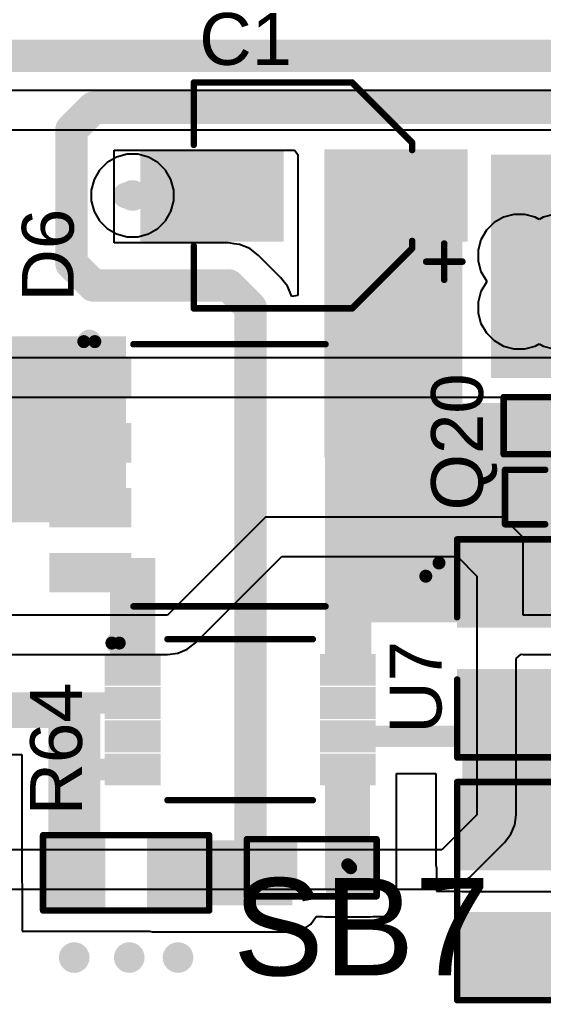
# Model space of a CAD drawing. Header units: millimetres. Extents: x -3 to 5437, y -3 to 5435.
# Drawn here: x 30.53 to 40.78, y 8.35 to 27.61 of the extents above; entities that cross this region are included whole.
import ezdxf

# ---------------------------------------------------------------- set-up
doc = ezdxf.new("R2010")
doc.units = ezdxf.units.MM
for name, color, linetype in [('BottomLayer', 5, 'Continuous'), ('BottomSolder', 6, 'Continuous'), ('TopLayer', 1, 'Continuous'), ('TopOverlay', 2, 'Continuous'), ('TopPaste', 8, 'Continuous'), ('TopSolder', 216, 'Continuous'), ('ViaHoleLayer', 16, 'Continuous')]:
    doc.layers.add(name, color=color, linetype=linetype)
doc.styles.add('Arial', font='', dxfattribs={"height": 0.2})
doc.styles.get('Arial').set_extended_font_data('Arial')

# ---------------------------------------------------------------- blocks, each defined once
blk = doc.blocks.new('S______B______241')
at = {"layer": 'TopLayer'}
for points in [[(-1.143, -0.4445), (-1.143, 0.4445), (-0.381, 0.4445), (-0.381, -0.4445)], [(0.381, -0.4445), (0.381, 0.4445), (1.143, 0.4445), (1.143, -0.4445)]]:
    blk.add_hatch(color=1, dxfattribs=at).paths.add_polyline_path(points)
at = {"layer": 'TopPaste'}
for points in [[(-1.143, -0.4445), (-1.143, 0.4445), (-0.381, 0.4445), (-0.381, -0.4445)], [(0.381, -0.4445), (0.381, 0.4445), (1.143, 0.4445), (1.143, -0.4445)]]:
    blk.add_hatch(color=8, dxfattribs=at).paths.add_polyline_path(points)
at = {"layer": 'TopSolder'}
for points in [[(-1.2446, -0.5461), (-1.2446, 0.5461), (-0.2794, 0.5461), (-0.2794, -0.5461)], [(0.2794, -0.5461), (0.2794, 0.5461), (1.2446, 0.5461), (1.2446, -0.5461)]]:
    blk.add_hatch(color=216, dxfattribs=at).paths.add_polyline_path(points)
at = {"layer": 'TopOverlay', "const_width": 0.127}
for points in [[(-1.27, 0.5588), (1.27, 0.5588)], [(-1.27, -0.5588), (-1.27, 0.5588)], [(1.27, -0.5588), (1.27, 0.5588)], [(-1.27, -0.5588), (1.27, -0.5588)]]:
    blk.add_lwpolyline(points, dxfattribs=at)
at = {"layer": 'TopOverlay', "const_width": 0.0635}
for points in [[(-1.30175, 0.5588, 1), (-1.23825, 0.5588, 1)], [(-1.30175, 0.5588, 1), (-1.23825, 0.5588, 1)], [(1.23825, 0.5588, 1), (1.30175, 0.5588, 1)], [(1.23825, 0.5588, 1), (1.30175, 0.5588, 1)], [(-1.30175, -0.5588, 1), (-1.23825, -0.5588, 1)], [(-1.30175, -0.5588, 1), (-1.23825, -0.5588, 1)], [(1.23825, -0.5588, 1), (1.30175, -0.5588, 1)], [(1.23825, -0.5588, 1), (1.30175, -0.5588, 1)]]:
    blk.add_lwpolyline(points, format="xyb", close=True, dxfattribs=at)
blk = doc.blocks.new('C__0603_267')
at = {"layer": 'TopLayer'}
for points in [[(-0.381, 0.445), (-0.381, -0.445), (-1.143, -0.445), (-1.143, 0.445)], [(1.143, 0.445), (1.143, -0.445), (0.381, -0.445), (0.381, 0.445)]]:
    blk.add_hatch(color=1, dxfattribs=at).paths.add_polyline_path(points)
at = {"layer": 'TopPaste'}
for points in [[(-0.381, 0.445), (-0.381, -0.445), (-1.143, -0.445), (-1.143, 0.445)], [(1.143, 0.445), (1.143, -0.445), (0.381, -0.445), (0.381, 0.445)]]:
    blk.add_hatch(color=8, dxfattribs=at).paths.add_polyline_path(points)
at = {"layer": 'TopSolder'}
for points in [[(-0.321, 0.504), (-0.321, -0.504), (-1.203, -0.504), (-1.203, 0.504)], [(1.203, 0.504), (1.203, -0.504), (0.321, -0.504), (0.321, 0.504)]]:
    blk.add_hatch(color=216, dxfattribs=at).paths.add_polyline_path(points)
at = {"layer": 'TopOverlay', "const_width": 0.127}
for points in [[(-1.245, -0.533), (-1.245, 0.533)], [(-1.245, 0.533), (-0.457, 0.533)], [(0.457, 0.533), (1.245, 0.533)], [(1.245, -0.533), (1.245, 0.533)], [(-1.245, -0.533), (-0.457, -0.533)], [(0.457, -0.533), (1.245, -0.533)]]:
    blk.add_lwpolyline(points, dxfattribs=at)
at = {"layer": 'TopOverlay', "const_width": 0.0635}
for points in [[(-1.276, 0.533, 1), (-1.213, 0.533, 1)], [(-1.276, 0.533, 1), (-1.213, 0.533, 1)], [(-0.489, 0.533, 1), (-0.425, 0.533, 1)], [(0.425, 0.533, 1), (0.489, 0.533, 1)], [(1.213, 0.533, 1), (1.276, 0.533, 1)], [(1.213, 0.533, 1), (1.276, 0.533, 1)], [(-1.276, -0.533, 1), (-1.213, -0.533, 1)], [(-1.276, -0.533, 1), (-1.213, -0.533, 1)], [(-0.489, -0.533, 1), (-0.425, -0.533, 1)], [(0.425, -0.533, 1), (0.489, -0.533, 1)], [(1.213, -0.533, 1), (1.276, -0.533, 1)], [(1.213, -0.533, 1), (1.276, -0.533, 1)]]:
    blk.add_lwpolyline(points, format="xyb", close=True, dxfattribs=at)
blk = doc.blocks.new('LTC4359CMS8_PBF_382')
at = {"layer": 'TopLayer'}
for points in [[(-1.661, 0.765), (-2.55, 0.765), (-2.55, 1.185), (-1.661, 1.185)], [(2.55, 0.765), (1.661, 0.765), (1.661, 1.185), (2.55, 1.185)], [(-1.661, 0.115), (-2.55, 0.115), (-2.55, 0.535), (-1.661, 0.535)], [(2.55, 0.115), (1.661, 0.115), (1.661, 0.535), (2.55, 0.535)], [(-1.661, -0.535), (-2.55, -0.535), (-2.55, -0.115), (-1.661, -0.115)], [(2.55, -0.535), (1.661, -0.535), (1.661, -0.115), (2.55, -0.115)], [(-1.661, -1.185), (-2.55, -1.185), (-2.55, -0.765), (-1.661, -0.765)], [(2.55, -1.185), (1.661, -1.185), (1.661, -0.765), (2.55, -0.765)]]:
    blk.add_hatch(color=1, dxfattribs=at).paths.add_polyline_path(points)
at = {"layer": 'TopPaste'}
for points in [[(-1.661, 0.765), (-2.55, 0.765), (-2.55, 1.185), (-1.661, 1.185)], [(2.55, 0.765), (1.661, 0.765), (1.661, 1.185), (2.55, 1.185)], [(-1.661, 0.115), (-2.55, 0.115), (-2.55, 0.535), (-1.661, 0.535)], [(2.55, 0.115), (1.661, 0.115), (1.661, 0.535), (2.55, 0.535)], [(-1.661, -0.535), (-2.55, -0.535), (-2.55, -0.115), (-1.661, -0.115)], [(2.55, -0.535), (1.661, -0.535), (1.661, -0.115), (2.55, -0.115)], [(-1.661, -1.185), (-2.55, -1.185), (-2.55, -0.765), (-1.661, -0.765)], [(2.55, -1.185), (1.661, -1.185), (1.661, -0.765), (2.55, -0.765)]]:
    blk.add_hatch(color=8, dxfattribs=at).paths.add_polyline_path(points)
at = {"layer": 'TopSolder'}
for points in [[(-1.559, 0.663), (-2.652, 0.663), (-2.652, 1.287), (-1.559, 1.287)], [(2.652, 0.663), (1.559, 0.663), (1.559, 1.287), (2.652, 1.287)], [(-1.559, 0.013), (-2.652, 0.013), (-2.652, 0.637), (-1.559, 0.637)], [(2.652, 0.013), (1.559, 0.013), (1.559, 0.637), (2.652, 0.637)], [(-1.559, -0.637), (-2.652, -0.637), (-2.652, -0.013), (-1.559, -0.013)], [(2.652, -0.637), (1.559, -0.637), (1.559, -0.013), (2.652, -0.013)], [(-1.559, -1.287), (-2.652, -1.287), (-2.652, -0.663), (-1.559, -0.663)], [(2.652, -1.287), (1.559, -1.287), (1.559, -0.663), (2.652, -0.663)]]:
    blk.add_hatch(color=216, dxfattribs=at).paths.add_polyline_path(points)
at = {"layer": 'TopOverlay'}
for points, const_width in [([(-2.367, 1.499, 1), (-2.51, 1.499, 1)], 0.254), ([(-2.574, 1.499, 1), (-2.447, 1.499, 1)], 0.127), ([(-2.43, 1.499, 1), (-2.303, 1.499, 1)], 0.127), ([(-1.454, 1.575, 1), (-1.391, 1.575, 1)], 0.0635), ([(1.391, 1.575, 1), (1.454, 1.575, 1)], 0.0635), ([(-1.454, -1.575, 1), (-1.391, -1.575, 1)], 0.0635), ([(1.391, -1.575, 1), (1.454, -1.575, 1)], 0.0635)]:
    blk.add_lwpolyline(points, format="xyb", close=True, dxfattribs=dict(at, const_width=const_width))
at = {"layer": 'TopOverlay', "const_width": 0.127}
for points in [[(-1.422, 1.575), (1.422, 1.575)], [(-1.422, -1.575), (1.422, -1.575)]]:
    blk.add_lwpolyline(points, dxfattribs=at)
blk = doc.blocks.new('S______B______383')
at = {"layer": 'TopLayer'}
for points in [[(-1.143, -0.4445), (-1.143, 0.4445), (-0.381, 0.4445), (-0.381, -0.4445)], [(0.381, -0.4445), (0.381, 0.4445), (1.143, 0.4445), (1.143, -0.4445)]]:
    blk.add_hatch(color=1, dxfattribs=at).paths.add_polyline_path(points)
at = {"layer": 'TopPaste'}
for points in [[(-1.143, -0.4445), (-1.143, 0.4445), (-0.381, 0.4445), (-0.381, -0.4445)], [(0.381, -0.4445), (0.381, 0.4445), (1.143, 0.4445), (1.143, -0.4445)]]:
    blk.add_hatch(color=8, dxfattribs=at).paths.add_polyline_path(points)
at = {"layer": 'TopSolder'}
for points in [[(-1.2446, -0.5461), (-1.2446, 0.5461), (-0.2794, 0.5461), (-0.2794, -0.5461)], [(0.2794, -0.5461), (0.2794, 0.5461), (1.2446, 0.5461), (1.2446, -0.5461)]]:
    blk.add_hatch(color=216, dxfattribs=at).paths.add_polyline_path(points)
at = {"layer": 'TopOverlay', "const_width": 0.127}
for points in [[(1.27, 0.5588), (-1.27, 0.5588)], [(-1.27, 0.5588), (-1.27, -0.5588)], [(1.27, 0.5588), (1.27, -0.5588)], [(1.27, -0.5588), (-1.27, -0.5588)]]:
    blk.add_lwpolyline(points, dxfattribs=at)
at = {"layer": 'TopOverlay', "const_width": 0.0635}
for points in [[(-1.30175, 0.5588, 1), (-1.23825, 0.5588, 1)], [(-1.30175, 0.5588, 1), (-1.23825, 0.5588, 1)], [(1.23825, 0.5588, 1), (1.30175, 0.5588, 1)], [(1.23825, 0.5588, 1), (1.30175, 0.5588, 1)], [(-1.30175, -0.5588, 1), (-1.23825, -0.5588, 1)], [(-1.30175, -0.5588, 1), (-1.23825, -0.5588, 1)], [(1.23825, -0.5588, 1), (1.30175, -0.5588, 1)], [(1.23825, -0.5588, 1), (1.30175, -0.5588, 1)]]:
    blk.add_lwpolyline(points, format="xyb", close=True, dxfattribs=at)
blk = doc.blocks.new('R___1206_384')
at = {"layer": 'TopLayer'}
for points in [[(-2.032, 0.889), (-0.508, 0.889), (-0.508, -0.889), (-2.032, -0.889)], [(0.508, 0.889), (2.032, 0.889), (2.032, -0.889), (0.508, -0.889)]]:
    blk.add_hatch(color=1, dxfattribs=at).paths.add_polyline_path(points)
at = {"layer": 'TopPaste'}
for points in [[(-2.032, 0.889), (-0.508, 0.889), (-0.508, -0.889), (-2.032, -0.889)], [(0.508, 0.889), (2.032, 0.889), (2.032, -0.889), (0.508, -0.889)]]:
    blk.add_hatch(color=8, dxfattribs=at).paths.add_polyline_path(points)
at = {"layer": 'TopSolder'}
for points in [[(-2.1336, 0.9906), (-0.4064, 0.9906), (-0.4064, -0.9906), (-2.1336, -0.9906)], [(0.4064, 0.9906), (2.1336, 0.9906), (2.1336, -0.9906), (0.4064, -0.9906)]]:
    blk.add_hatch(color=216, dxfattribs=at).paths.add_polyline_path(points)
at = {"layer": 'TopOverlay', "const_width": 0.127}
for points in [[(-2.1336, 0.9906), (-2.1336, -0.9906)], [(-2.1336, 0.9906), (2.1336, 0.9906)], [(2.1336, 0.9906), (2.1336, -0.9906)], [(-2.1336, -0.9906), (2.1336, -0.9906)]]:
    blk.add_lwpolyline(points, dxfattribs=at)
at = {"layer": 'TopOverlay', "const_width": 0.0635}
for points in [[(-2.16535, 0.9906, 1), (-2.10185, 0.9906, 1)], [(-2.16535, 0.9906, 1), (-2.10185, 0.9906, 1)], [(2.10185, 0.9906, 1), (2.16535, 0.9906, 1)], [(2.10185, 0.9906, 1), (2.16535, 0.9906, 1)], [(-2.16535, -0.9906, 1), (-2.10185, -0.9906, 1)], [(-2.16535, -0.9906, 1), (-2.10185, -0.9906, 1)], [(2.10185, -0.9906, 1), (2.16535, -0.9906, 1)], [(2.10185, -0.9906, 1), (2.16535, -0.9906, 1)]]:
    blk.add_lwpolyline(points, format="xyb", close=True, dxfattribs=at)
blk = doc.blocks.new('RES_0805_385')
at = {"layer": 'TopLayer'}
for points in [[(-1.524, 0.635), (-0.508, 0.635), (-0.508, -0.635), (-1.524, -0.635)], [(0.508, 0.635), (1.524, 0.635), (1.524, -0.635), (0.508, -0.635)]]:
    blk.add_hatch(color=1, dxfattribs=at).paths.add_polyline_path(points)
at = {"layer": 'TopPaste'}
for points in [[(-1.524, 0.635), (-0.508, 0.635), (-0.508, -0.635), (-1.524, -0.635)], [(0.508, 0.635), (1.524, 0.635), (1.524, -0.635), (0.508, -0.635)]]:
    blk.add_hatch(color=8, dxfattribs=at).paths.add_polyline_path(points)
at = {"layer": 'TopSolder'}
for points in [[(-1.6256, 0.7366), (-0.4064, 0.7366), (-0.4064, -0.7366), (-1.6256, -0.7366)], [(0.4064, 0.7366), (1.6256, 0.7366), (1.6256, -0.7366), (0.4064, -0.7366)]]:
    blk.add_hatch(color=216, dxfattribs=at).paths.add_polyline_path(points)
at = {"layer": 'TopOverlay', "const_width": 0.127}
for points in [[(-1.6256, 0.7366), (1.6256, 0.7366)], [(-1.6256, -0.7366), (-1.6256, 0.7366)], [(1.6256, -0.7366), (1.6256, 0.7366)], [(-1.6256, -0.7366), (1.6256, -0.7366)]]:
    blk.add_lwpolyline(points, dxfattribs=at)
at = {"layer": 'TopOverlay', "const_width": 0.0635}
for points in [[(-1.65735, 0.7366, 1), (-1.59385, 0.7366, 1)], [(-1.65735, 0.7366, 1), (-1.59385, 0.7366, 1)], [(1.59385, 0.7366, 1), (1.65735, 0.7366, 1)], [(1.59385, 0.7366, 1), (1.65735, 0.7366, 1)], [(-1.65735, -0.7366, 1), (-1.59385, -0.7366, 1)], [(-1.65735, -0.7366, 1), (-1.59385, -0.7366, 1)], [(1.59385, -0.7366, 1), (1.65735, -0.7366, 1)], [(1.59385, -0.7366, 1), (1.65735, -0.7366, 1)]]:
    blk.add_lwpolyline(points, format="xyb", close=True, dxfattribs=at)
blk = doc.blocks.new('RU6085H_386')
at = {"layer": 'TopLayer'}
for points in [[(-2.05, 1.62), (-3.45, 1.62), (-3.45, 2.19), (-2.05, 2.19)], [(3.45, 1.62), (2.05, 1.62), (2.05, 2.19), (3.45, 2.19)], [(-2.05, 0.35), (-3.45, 0.35), (-3.45, 0.92), (-2.05, 0.92)], [(3.45, 0.35), (2.05, 0.35), (2.05, 0.92), (3.45, 0.92)], [(-2.05, -0.92), (-3.45, -0.92), (-3.45, -0.35), (-2.05, -0.35)], [(3.45, -0.92), (2.05, -0.92), (2.05, -0.35), (3.45, -0.35)], [(-2.05, -2.19), (-3.45, -2.19), (-3.45, -1.62), (-2.05, -1.62)], [(3.45, -2.19), (2.05, -2.19), (2.05, -1.62), (3.45, -1.62)]]:
    blk.add_hatch(color=1, dxfattribs=at).paths.add_polyline_path(points)
at = {"layer": 'TopPaste'}
for points in [[(-2.05, 1.62), (-3.45, 1.62), (-3.45, 2.19), (-2.05, 2.19)], [(3.45, 1.62), (2.05, 1.62), (2.05, 2.19), (3.45, 2.19)], [(-2.05, 0.35), (-3.45, 0.35), (-3.45, 0.92), (-2.05, 0.92)], [(3.45, 0.35), (2.05, 0.35), (2.05, 0.92), (3.45, 0.92)], [(-2.05, -0.92), (-3.45, -0.92), (-3.45, -0.35), (-2.05, -0.35)], [(3.45, -0.92), (2.05, -0.92), (2.05, -0.35), (3.45, -0.35)], [(-2.05, -2.19), (-3.45, -2.19), (-3.45, -1.62), (-2.05, -1.62)], [(3.45, -2.19), (2.05, -2.19), (2.05, -1.62), (3.45, -1.62)]]:
    blk.add_hatch(color=8, dxfattribs=at).paths.add_polyline_path(points)
at = {"layer": 'TopSolder'}
for points in [[(-1.948, 1.518), (-3.552, 1.518), (-3.552, 2.292), (-1.948, 2.292)], [(3.552, 1.518), (1.948, 1.518), (1.948, 2.292), (3.552, 2.292)], [(-1.948, 0.248), (-3.552, 0.248), (-3.552, 1.022), (-1.948, 1.022)], [(3.552, 0.248), (1.948, 0.248), (1.948, 1.022), (3.552, 1.022)], [(-1.948, -1.022), (-3.552, -1.022), (-3.552, -0.248), (-1.948, -0.248)], [(3.552, -1.022), (1.948, -1.022), (1.948, -0.248), (3.552, -0.248)], [(-1.948, -2.292), (-3.552, -2.292), (-3.552, -1.518), (-1.948, -1.518)], [(3.552, -2.292), (1.948, -2.292), (1.948, -1.518), (3.552, -1.518)]]:
    blk.add_hatch(color=216, dxfattribs=at).paths.add_polyline_path(points)
at = {"layer": 'TopOverlay'}
for points, const_width in [([(-2.661, 2.616, 1), (-2.876, 2.616, 1)], 0.254), ([(-2.94, 2.616, 1), (-2.813, 2.616, 1)], 0.127), ([(-2.724, 2.616, 1), (-2.597, 2.616, 1)], 0.127), ([(-1.937, 2.565, 1), (-1.873, 2.565, 1)], 0.0635), ([(1.822, 2.565, 1), (1.886, 2.565, 1)], 0.0635), ([(-1.937, -2.565, 1), (-1.873, -2.565, 1)], 0.0635), ([(1.822, -2.565, 1), (1.886, -2.565, 1)], 0.0635)]:
    blk.add_lwpolyline(points, format="xyb", close=True, dxfattribs=dict(at, const_width=const_width))
at = {"layer": 'TopOverlay', "const_width": 0.127}
for points in [[(-1.905, 2.565), (1.854, 2.565)], [(-1.905, -2.565), (1.854, -2.565)]]:
    blk.add_lwpolyline(points, dxfattribs=at)
blk = doc.blocks.new('C___1206_388')
at = {"layer": 'TopLayer'}
for points in [[(-2.032, 0.889), (-0.508, 0.889), (-0.508, -0.889), (-2.032, -0.889)], [(0.508, 0.889), (2.032, 0.889), (2.032, -0.889), (0.508, -0.889)]]:
    blk.add_hatch(color=1, dxfattribs=at).paths.add_polyline_path(points)
at = {"layer": 'TopPaste'}
for points in [[(-2.032, 0.889), (-0.508, 0.889), (-0.508, -0.889), (-2.032, -0.889)], [(0.508, 0.889), (2.032, 0.889), (2.032, -0.889), (0.508, -0.889)]]:
    blk.add_hatch(color=8, dxfattribs=at).paths.add_polyline_path(points)
at = {"layer": 'TopSolder'}
for points in [[(-2.1336, 0.9906), (-0.4064, 0.9906), (-0.4064, -0.9906), (-2.1336, -0.9906)], [(0.4064, 0.9906), (2.1336, 0.9906), (2.1336, -0.9906), (0.4064, -0.9906)]]:
    blk.add_hatch(color=216, dxfattribs=at).paths.add_polyline_path(points)
at = {"layer": 'TopOverlay', "const_width": 0.127}
for points in [[(-2.1336, 0.9906), (-0.6096, 0.9906)], [(-2.1336, 0.9906), (-2.1336, -0.9906)], [(0.6096, 0.9906), (2.1336, 0.9906)], [(2.1336, 0.9906), (2.1336, -0.9906)], [(-2.1336, -0.9906), (-0.6096, -0.9906)], [(0.6096, -0.9906), (2.1336, -0.9906)]]:
    blk.add_lwpolyline(points, dxfattribs=at)
at = {"layer": 'TopOverlay', "const_width": 0.0635}
for points in [[(-2.16535, 0.9906, 1), (-2.10185, 0.9906, 1)], [(-2.16535, 0.9906, 1), (-2.10185, 0.9906, 1)], [(-0.64135, 0.9906, 1), (-0.57785, 0.9906, 1)], [(0.57785, 0.9906, 1), (0.64135, 0.9906, 1)], [(2.10185, 0.9906, 1), (2.16535, 0.9906, 1)], [(2.10185, 0.9906, 1), (2.16535, 0.9906, 1)], [(-2.16535, -0.9906, 1), (-2.10185, -0.9906, 1)], [(-2.16535, -0.9906, 1), (-2.10185, -0.9906, 1)], [(-0.64135, -0.9906, 1), (-0.57785, -0.9906, 1)], [(0.57785, -0.9906, 1), (0.64135, -0.9906, 1)], [(2.10185, -0.9906, 1), (2.16535, -0.9906, 1)], [(2.10185, -0.9906, 1), (2.16535, -0.9906, 1)]]:
    blk.add_lwpolyline(points, format="xyb", close=True, dxfattribs=at)
blk = doc.blocks.new('RVT1E100M0405__495')
at = {"layer": 'TopLayer'}
for points in [[(-3.1, 0.8), (-0.5, 0.8), (-0.5, -0.8), (-3.1, -0.8)], [(0.5, 0.8), (3.1, 0.8), (3.1, -0.8), (0.5, -0.8)]]:
    blk.add_hatch(color=1, dxfattribs=at).paths.add_polyline_path(points)
at = {"layer": 'TopPaste'}
for points in [[(-3.1, 0.8), (-0.5, 0.8), (-0.5, -0.8), (-3.1, -0.8)], [(0.5, 0.8), (3.1, 0.8), (3.1, -0.8), (0.5, -0.8)]]:
    blk.add_hatch(color=8, dxfattribs=at).paths.add_polyline_path(points)
at = {"layer": 'TopSolder'}
for points in [[(-3.202, 0.902), (-0.398, 0.902), (-0.398, -0.902), (-3.202, -0.902)], [(0.398, 0.902), (3.202, 0.902), (3.202, -0.902), (0.398, -0.902)]]:
    blk.add_hatch(color=216, dxfattribs=at).paths.add_polyline_path(points)
at = {"layer": 'TopOverlay', "const_width": 0.127}
for points in [[(-0.94, 2.21), (-2.115, 1.035)], [(2.159, 2.21), (-0.94, 2.21)], [(2.159, 2.21), (2.159, 0.991)], [(-2.743, 1.651), (-2.743, 0.94)], [(-2.388, 1.295), (-3.099, 1.295)], [(-2.115, 1.035), (-2.115, 0.889)], [(-2.115, -0.889), (-2.115, -1.035)], [(2.159, -0.991), (2.159, -2.21)], [(-0.94, -2.21), (-2.115, -1.035)], [(2.159, -2.21), (-0.94, -2.21)]]:
    blk.add_lwpolyline(points, dxfattribs=at)
at = {"layer": 'TopOverlay', "const_width": 0.0635}
for points in [[(-0.972, 2.21, 1), (-0.908, 2.21, 1)], [(-0.972, 2.21, 1), (-0.908, 2.21, 1)], [(2.127, 2.21, 1), (2.191, 2.21, 1)], [(2.127, 2.21, 1), (2.191, 2.21, 1)], [(-2.775, 1.651, 1), (-2.711, 1.651, 1)], [(-3.131, 1.295, 1), (-3.067, 1.295, 1)], [(-2.419, 1.295, 1), (-2.356, 1.295, 1)], [(-2.775, 0.94, 1), (-2.711, 0.94, 1)], [(-2.146, 1.035, 1), (-2.083, 1.035, 1)], [(-2.146, 1.035, 1), (-2.083, 1.035, 1)], [(2.127, 0.991, 1), (2.191, 0.991, 1)], [(-2.146, 0.889, 1), (-2.083, 0.889, 1)], [(-2.146, -0.889, 1), (-2.083, -0.889, 1)], [(2.127, -0.991, 1), (2.191, -0.991, 1)], [(-2.146, -1.035, 1), (-2.083, -1.035, 1)], [(-2.146, -1.035, 1), (-2.083, -1.035, 1)], [(-0.972, -2.21, 1), (-0.908, -2.21, 1)], [(-0.972, -2.21, 1), (-0.908, -2.21, 1)], [(2.127, -2.21, 1), (2.191, -2.21, 1)], [(2.127, -2.21, 1), (2.191, -2.21, 1)]]:
    blk.add_lwpolyline(points, format="xyb", close=True, dxfattribs=at)

msp = doc.modelspace()

# ---------------------------------------------------------------- hatches: boundary and pattern name
at = {"layer": 'BottomLayer'}
h = msp.add_hatch(color=5, dxfattribs=at)
edge = h.paths.add_edge_path()
edge.add_arc((32.738, 24.165), 0.3, 0, 360)
h = msp.add_hatch(color=5, dxfattribs=at)
edge = h.paths.add_edge_path()
edge.add_arc((40.309, 22.988), 0.3, 0, 360)
h = msp.add_hatch(color=5, dxfattribs=at)
edge = h.paths.add_edge_path()
edge.add_arc((40.309, 21.972), 0.3, 0, 360)
h = msp.add_hatch(color=5, dxfattribs=at)
edge = h.paths.add_edge_path()
edge.add_arc((38.325, 16.714), 0.3, 0, 360)
h = msp.add_hatch(color=5, dxfattribs=at)
edge = h.paths.add_edge_path()
edge.add_arc((38.965, 16.714), 0.3, 0, 360)
h = msp.add_hatch(color=5, dxfattribs=at)
edge = h.paths.add_edge_path()
edge.add_arc((38.329, 16.154), 0.3, 0, 360)
h = msp.add_hatch(color=5, dxfattribs=at)
edge = h.paths.add_edge_path()
edge.add_arc((38.968, 16.154), 0.3, 0, 360)
h = msp.add_hatch(color=5, dxfattribs=at)
edge = h.paths.add_edge_path()
edge.add_arc((31.597, 9.25), 0.3, 0, 360)
h = msp.add_hatch(color=5, dxfattribs=at)
edge = h.paths.add_edge_path()
edge.add_arc((32.674, 9.25), 0.3, 0, 360)
h = msp.add_hatch(color=5, dxfattribs=at)
edge = h.paths.add_edge_path()
edge.add_arc((33.629, 9.25), 0.3, 0, 360)
at = {"layer": 'BottomSolder'}
h = msp.add_hatch(color=6, dxfattribs=at)
edge = h.paths.add_edge_path()
edge.add_arc((32.738, 24.165), 0.15, 0, 360)
h = msp.add_hatch(color=6, dxfattribs=at)
edge = h.paths.add_edge_path()
edge.add_arc((38.325, 16.714), 0.15, 0, 360)
h = msp.add_hatch(color=6, dxfattribs=at)
edge = h.paths.add_edge_path()
edge.add_arc((38.965, 16.714), 0.15, 0, 360)
h = msp.add_hatch(color=6, dxfattribs=at)
edge = h.paths.add_edge_path()
edge.add_arc((38.329, 16.154), 0.15, 0, 360)
h = msp.add_hatch(color=6, dxfattribs=at)
edge = h.paths.add_edge_path()
edge.add_arc((38.968, 16.154), 0.15, 0, 360)
h = msp.add_hatch(color=6, dxfattribs=at)
edge = h.paths.add_edge_path()
edge.add_arc((31.597, 9.25), 0.15, 0, 360)
h = msp.add_hatch(color=6, dxfattribs=at)
edge = h.paths.add_edge_path()
edge.add_arc((32.674, 9.25), 0.15, 0, 360)
h = msp.add_hatch(color=6, dxfattribs=at)
edge = h.paths.add_edge_path()
edge.add_arc((33.629, 9.25), 0.15, 0, 360)
at = {"layer": 'TopLayer'}
for points in [[(36.493, 19.039), (39.196, 19.039), (39.196, 24.965), (36.493, 24.965)], [(39.751, 20.594), (42.415, 20.594), (42.415, 24.965), (39.751, 24.965)], [(23.478, 17.769), (32.611, 17.769), (32.611, 21.411), (23.478, 21.411)], [(31.211, 18.124), (32.611, 18.124), (32.611, 21.234), (31.211, 21.234)], [(36.506, 14.671), (37.411, 14.671), (37.411, 21.234), (36.506, 21.234)], [(36.711, 16.854), (38.111, 16.854), (38.111, 21.234), (36.711, 21.234)], [(36.506, 15.809), (40.967, 15.809), (40.967, 20.105), (36.506, 20.105)], [(32.295, 14.881), (33.184, 14.881), (33.184, 17.069), (32.295, 17.069)], [(39.192, 11.059), (40.97, 11.059), (40.97, 14.793), (39.192, 14.793)], [(29.417, 13.742), (31.597, 13.742), (31.597, 14.441), (29.417, 14.441)], [(31.089, 10.729), (32.105, 10.729), (32.105, 14.441), (31.089, 14.441)], [(31.165, 14.021), (33.184, 14.021), (33.184, 14.441), (31.165, 14.441)], [(36.506, 13.37), (39.685, 13.37), (39.685, 13.791), (36.506, 13.791)], [(31.211, 12.721), (33.184, 12.721), (33.184, 13.141), (31.211, 13.141)], [(36.506, 10.564), (37.388, 10.564), (37.388, 12.931), (36.506, 12.931)], [(33.121, 10.272), (35.864, 10.272), (35.864, 11.542), (33.121, 11.542)]]:
    msp.add_hatch(color=1, dxfattribs=at).paths.add_polyline_path(points)
h = msp.add_hatch(color=1, dxfattribs=at)
edge = h.paths.add_edge_path()
edge.add_arc((32.738, 24.165), 0.3, 0, 360)
h = msp.add_hatch(color=1, dxfattribs=at)
edge = h.paths.add_edge_path()
edge.add_arc((40.309, 22.988), 0.3, 0, 360)
h = msp.add_hatch(color=1, dxfattribs=at)
edge = h.paths.add_edge_path()
edge.add_arc((40.309, 21.972), 0.3, 0, 360)
h = msp.add_hatch(color=1, dxfattribs=at)
edge = h.paths.add_edge_path()
edge.add_arc((38.325, 16.714), 0.3, 0, 360)
h = msp.add_hatch(color=1, dxfattribs=at)
edge = h.paths.add_edge_path()
edge.add_arc((38.965, 16.714), 0.3, 0, 360)
h = msp.add_hatch(color=1, dxfattribs=at)
edge = h.paths.add_edge_path()
edge.add_arc((38.329, 16.154), 0.3, 0, 360)
h = msp.add_hatch(color=1, dxfattribs=at)
edge = h.paths.add_edge_path()
edge.add_arc((38.968, 16.154), 0.3, 0, 360)
h = msp.add_hatch(color=1, dxfattribs=at)
edge = h.paths.add_edge_path()
edge.add_arc((31.597, 9.25), 0.3, 0, 360)
h = msp.add_hatch(color=1, dxfattribs=at)
edge = h.paths.add_edge_path()
edge.add_arc((32.674, 9.25), 0.3, 0, 360)
h = msp.add_hatch(color=1, dxfattribs=at)
edge = h.paths.add_edge_path()
edge.add_arc((33.629, 9.25), 0.3, 0, 360)
at = {"layer": 'TopSolder'}
h = msp.add_hatch(color=216, dxfattribs=at)
edge = h.paths.add_edge_path()
edge.add_arc((32.738, 24.165), 0.15, 0, 360)
h = msp.add_hatch(color=216, dxfattribs=at)
edge = h.paths.add_edge_path()
edge.add_arc((38.325, 16.714), 0.15, 0, 360)
h = msp.add_hatch(color=216, dxfattribs=at)
edge = h.paths.add_edge_path()
edge.add_arc((38.965, 16.714), 0.15, 0, 360)
h = msp.add_hatch(color=216, dxfattribs=at)
edge = h.paths.add_edge_path()
edge.add_arc((38.329, 16.154), 0.15, 0, 360)
h = msp.add_hatch(color=216, dxfattribs=at)
edge = h.paths.add_edge_path()
edge.add_arc((38.968, 16.154), 0.15, 0, 360)
h = msp.add_hatch(color=216, dxfattribs=at)
edge = h.paths.add_edge_path()
edge.add_arc((31.597, 9.25), 0.15, 0, 360)
h = msp.add_hatch(color=216, dxfattribs=at)
edge = h.paths.add_edge_path()
edge.add_arc((32.674, 9.25), 0.15, 0, 360)
h = msp.add_hatch(color=216, dxfattribs=at)
edge = h.paths.add_edge_path()
edge.add_arc((33.629, 9.25), 0.15, 0, 360)
at = {"layer": 'ViaHoleLayer'}
h = msp.add_hatch(color=16, dxfattribs=at)
edge = h.paths.add_edge_path()
edge.add_arc((32.738, 24.165), 0.15, 0, 360)
h = msp.add_hatch(color=16, dxfattribs=at)
edge = h.paths.add_edge_path()
edge.add_arc((40.309, 22.988), 0.15, 0, 360)
h = msp.add_hatch(color=16, dxfattribs=at)
edge = h.paths.add_edge_path()
edge.add_arc((40.309, 21.972), 0.15, 0, 360)
h = msp.add_hatch(color=16, dxfattribs=at)
edge = h.paths.add_edge_path()
edge.add_arc((38.325, 16.714), 0.15, 0, 360)
h = msp.add_hatch(color=16, dxfattribs=at)
edge = h.paths.add_edge_path()
edge.add_arc((38.965, 16.714), 0.15, 0, 360)
h = msp.add_hatch(color=16, dxfattribs=at)
edge = h.paths.add_edge_path()
edge.add_arc((38.329, 16.154), 0.15, 0, 360)
h = msp.add_hatch(color=16, dxfattribs=at)
edge = h.paths.add_edge_path()
edge.add_arc((38.968, 16.154), 0.15, 0, 360)
h = msp.add_hatch(color=16, dxfattribs=at)
edge = h.paths.add_edge_path()
edge.add_arc((31.597, 9.25), 0.15, 0, 360)
h = msp.add_hatch(color=16, dxfattribs=at)
edge = h.paths.add_edge_path()
edge.add_arc((32.674, 9.25), 0.15, 0, 360)
h = msp.add_hatch(color=16, dxfattribs=at)
edge = h.paths.add_edge_path()
edge.add_arc((33.629, 9.25), 0.15, 0, 360)

# ---------------------------------------------------------------- linework, layer by layer
at = {"layer": 'BottomLayer'}
for p, q in [((41.371, 26.219), (12.141, 26.219)), ((12.141, 25.451), (41.427, 25.451)), ((32.427, 24.918), (32.242, 24.812)), ((32.632, 24.973), (32.427, 24.918)), ((32.845, 24.973), (32.632, 24.973)), ((33.05, 24.918), (32.845, 24.973)), ((33.235, 24.812), (33.05, 24.918)), ((32.092, 24.662), (31.985, 24.477)), ((32.242, 24.812), (32.092, 24.662)), ((33.385, 24.662), (33.235, 24.812)), ((33.491, 24.477), (33.385, 24.662)), ((31.985, 24.477), (31.93, 24.272)), ((33.546, 24.272), (33.491, 24.477)), ((31.93, 24.272), (31.93, 24.059)), ((33.546, 24.059), (33.546, 24.272)), ((31.93, 24.059), (31.985, 23.854)), ((33.491, 23.854), (33.546, 24.059)), ((31.985, 23.854), (32.092, 23.669)), ((33.385, 23.669), (33.491, 23.854)), ((39.997, 23.741), (39.813, 23.634)), ((40.203, 23.796), (39.997, 23.741)), ((40.416, 23.796), (40.203, 23.796)), ((40.621, 23.741), (40.416, 23.796)), ((40.697, 23.697), (40.621, 23.741)), ((40.772, 23.741), (40.697, 23.697)), ((40.978, 23.796), (40.772, 23.741)), ((32.092, 23.669), (32.242, 23.519)), ((32.242, 23.519), (32.427, 23.413)), ((33.05, 23.413), (33.235, 23.519)), ((33.235, 23.519), (33.385, 23.669)), ((39.813, 23.634), (39.663, 23.484)), ((32.427, 23.413), (32.632, 23.357)), ((32.632, 23.357), (32.845, 23.357)), ((32.845, 23.357), (33.05, 23.413)), ((39.556, 23.3), (39.501, 23.094)), ((39.663, 23.484), (39.556, 23.3)), ((39.501, 23.094), (39.501, 22.881)), ((39.501, 22.881), (39.556, 22.676)), ((39.556, 22.676), (39.663, 22.492)), ((39.663, 22.468), (39.556, 22.284)), ((39.663, 22.492), (39.675, 22.48)), ((39.675, 22.48), (39.663, 22.468)), ((39.556, 22.284), (39.501, 22.078)), ((39.501, 22.078), (39.501, 21.865)), ((39.501, 21.865), (39.556, 21.66)), ((39.556, 21.66), (39.663, 21.476)), ((39.663, 21.476), (39.813, 21.325)), ((39.813, 21.325), (39.997, 21.219)), ((39.997, 21.219), (40.203, 21.164)), ((40.416, 21.164), (40.621, 21.219)), ((40.621, 21.219), (40.697, 21.263)), ((40.697, 21.263), (40.772, 21.219)), ((40.772, 21.219), (40.978, 21.164)), ((41.894, 20.987), (15.558, 20.987)), ((40.203, 21.164), (40.416, 21.164)), ((15.608, 20.218), (42.264, 20.218)), ((35.339, 17.867), (33.425, 15.952)), ((39.988, 17.867), (35.339, 17.867)), ((40.386, 17.469), (39.988, 17.867)), ((40.386, 15.952), (40.386, 17.469)), ((33.968, 15.409), (35.658, 17.098)), ((35.658, 17.098), (39.096, 17.098)), ((39.096, 17.098), (39.478, 16.716)), ((39.478, 16.716), (39.478, 12.046)), ((33.425, 15.952), (15.682, 15.952)), ((43.163, 15.952), (40.386, 15.952)), ((33.809, 15.286), (33.968, 15.409)), ((33.968, 15.409), (33.968, 15.409)), ((33.425, 15.183), (33.623, 15.21)), ((33.623, 15.21), (33.809, 15.286)), ((24.56, 15.183), (33.424, 15.183)), ((33.424, 15.183), (33.425, 15.183)), ((40.247, 15.106), (40.342, 15.189)), ((40.247, 12.046), (40.247, 15.106)), ((40.342, 15.189), (40.386, 15.183)), ((40.386, 15.183), (43.163, 15.183)), ((39.478, 12.046), (38.792, 11.36)), ((40.22, 11.847), (40.247, 12.046)), ((40.144, 11.662), (40.22, 11.847)), ((40.021, 11.502), (40.144, 11.662)), ((38.792, 11.36), (20.183, 11.36)), ((39.335, 10.816), (40.021, 11.502)), ((39.176, 10.694), (39.335, 10.816)), ((39.335, 10.816), (39.335, 10.816)), ((28.365, 10.591), (38.792, 10.591)), ((38.792, 10.591), (38.991, 10.617)), ((38.991, 10.617), (39.176, 10.694))]:
    msp.add_line(p, q, dxfattribs=at)
at = {"layer": 'TopLayer'}
for p, q in [((32.376, 23.236), (32.376, 25.051)), ((32.376, 25.051), (35.905, 25.051)), ((35.905, 25.051), (35.975, 24.965)), ((35.975, 24.965), (35.975, 22.21)), ((34.617, 23.236), (32.376, 23.236)), ((34.725, 23.222), (34.617, 23.236)), ((34.832, 23.208), (34.725, 23.222)), ((35.033, 23.125), (34.832, 23.208)), ((35.206, 22.992), (35.033, 23.125)), ((35.637, 22.561), (35.206, 22.992)), ((35.77, 22.388), (35.637, 22.561)), ((35.853, 22.187), (35.77, 22.388)), ((35.975, 22.21), (35.853, 22.187)), ((29.417, 13.224), (30.571, 13.224)), ((30.571, 13.224), (30.571, 10.729)), ((37.906, 10.564), (37.906, 12.853)), ((37.906, 12.853), (38.674, 12.853)), ((38.674, 12.853), (38.674, 11.059)), ((38.674, 11.059), (38.684, 11.009)), ((38.684, 11.009), (38.684, 10.551)), ((30.571, 10.729), (30.581, 10.679)), ((30.581, 10.679), (30.581, 9.764)), ((37.896, 10.514), (37.906, 10.564)), ((37.896, 10.056), (37.896, 10.514)), ((38.684, 10.551), (39.142, 10.551)), ((39.142, 10.551), (39.192, 10.541)), ((39.192, 10.541), (40.97, 10.541)), ((36.23, 9.905), (36.331, 10.056)), ((36.331, 10.056), (36.456, 10.056)), ((36.456, 10.056), (36.506, 10.046)), ((36.506, 10.046), (37.388, 10.046)), ((37.388, 10.046), (37.438, 10.056)), ((37.438, 10.056), (37.896, 10.056)), ((36.062, 9.793), (36.23, 9.905)), ((30.581, 9.764), (33.071, 9.764)), ((33.071, 9.764), (33.121, 9.754)), ((33.121, 9.754), (35.864, 9.754)), ((35.864, 9.754), (36.062, 9.793))]:
    msp.add_line(p, q, dxfattribs=at)
for points, const_width in [([(19.936, 26.899), (42.618, 26.899)], 0.635), ([(31.543, 25.452), (31.975, 25.883)], 0.635), ([(31.975, 25.883), (42.11, 25.883)], 0.635), ([(31.543, 22.835), (31.543, 25.452)], 0.635), ([(32.611, 24.165), (32.738, 24.165)], 0.508), ([(32.738, 24.165), (34.296, 24.165)], 0.508), ([(31.543, 22.835), (31.975, 22.404)], 0.635), ([(31.975, 22.404), (34.617, 22.404)], 0.635), ([(34.617, 22.404), (35.049, 21.972)], 0.635), ([(35.049, 11.415), (35.049, 21.972)], 0.635), ([(38.478, 16.714), (38.736, 16.973)], 0.254), ([(40.081, 14.031), (40.249, 14.199)], 0.635), ([(40.249, 14.199), (42.47, 14.199)], 0.635), ([(35.049, 11.415), (35.455, 11.008)], 0.635), ([(35.455, 11.008), (35.483, 11.008)], 0.635), ([(36.951, 11.065), (37.007, 11.008)], 0.254)]:
    msp.add_lwpolyline(points, dxfattribs=dict(at, const_width=const_width))
for points, const_width in [([(31.816, 25.883, 1), (32.134, 25.883, 1)], 0.318), ([(31.816, 25.883, 1), (32.134, 25.883, 1)], 0.318), ([(31.385, 25.452, 1), (31.702, 25.452, 1)], 0.318), ([(31.385, 25.452, 1), (31.702, 25.452, 1)], 0.318), ([(32.484, 24.165, 1), (32.738, 24.165, 1)], 0.254), ([(32.611, 24.165, 1), (32.865, 24.165, 1)], 0.254), ([(32.611, 24.165, 1), (32.865, 24.165, 1)], 0.254), ([(34.169, 24.165, 1), (34.423, 24.165, 1)], 0.254), ([(31.385, 22.835, 1), (31.702, 22.835, 1)], 0.318), ([(31.385, 22.835, 1), (31.702, 22.835, 1)], 0.318), ([(31.816, 22.404, 1), (32.134, 22.404, 1)], 0.318), ([(31.816, 22.404, 1), (32.134, 22.404, 1)], 0.318), ([(34.458, 22.404, 1), (34.776, 22.404, 1)], 0.318), ([(34.458, 22.404, 1), (34.776, 22.404, 1)], 0.318), ([(34.89, 21.972, 1), (35.207, 21.972, 1)], 0.318), ([(34.89, 21.972, 1), (35.207, 21.972, 1)], 0.318), ([(38.673, 16.973, 1), (38.8, 16.973, 1)], 0.127), ([(38.414, 16.714, 1), (38.541, 16.714, 1)], 0.127), ([(40.091, 14.199, 1), (40.408, 14.199, 1)], 0.318), ([(40.091, 14.199, 1), (40.408, 14.199, 1)], 0.318), ([(39.922, 14.031, 1), (40.239, 14.031, 1)], 0.318), ([(34.89, 11.415, 1), (35.207, 11.415, 1)], 0.318), ([(34.89, 11.415, 1), (35.207, 11.415, 1)], 0.318), ([(35.296, 11.008, 1), (35.614, 11.008, 1)], 0.318), ([(35.296, 11.008, 1), (35.614, 11.008, 1)], 0.318), ([(35.325, 11.008, 1), (35.642, 11.008, 1)], 0.318), ([(36.887, 11.065, 1), (37.014, 11.065, 1)], 0.127), ([(36.944, 11.008, 1), (37.071, 11.008, 1)], 0.127)]:
    msp.add_lwpolyline(points, format="xyb", close=True, dxfattribs=dict(at, const_width=const_width))

# ---------------------------------------------------------------- block references
for name, p, rotation in [('RVT1E100M0405__495', (36.096, 24.165), 180), ('C___1206_388', (40.081, 15.301), 90), ('R___1206_384', (40.081, 10.551), 90), ('S______B______383', (36.245, 11.008), 180)]:
    msp.add_blockref(name, p, dxfattribs=dict(rotation=rotation))
for name, p in [('RU6085H_386', (34.661, 18.689)), ('S______B______241', (41.272, 19.66)), ('C__0603_267', (41.272, 18.263)), ('LTC4359CMS8_PBF_382', (34.845, 13.906)), ('RES_0805_385', (32.613, 10.907))]:
    msp.add_blockref(name, p)

# ---------------------------------------------------------------- texts
at = {"layer": 'TopOverlay', "style": 'Arial'}
for s, height, p in [('C1', 1.016, (34.045, 26.721)), ('SB7', 1.905, (34.705, 8.9))]:
    msp.add_text(s, height=height, dxfattribs=at).set_placement(p)
for s, p in [('D6', (31.588, 22.091)), ('Q20', (39.598, 18.001)), ('U7', (38.786, 13.632)), ('R64', (31.75, 12.032))]:
    msp.add_text(s, height=1.016, rotation=90, dxfattribs=at).set_placement(p)

doc.saveas('drawing.dxf')
